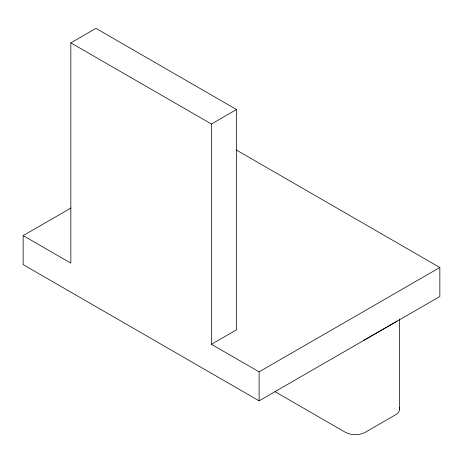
<?xml version="1.0" encoding="UTF-8"?>
<svg xmlns="http://www.w3.org/2000/svg" width="463" height="463" viewBox="0 0 463 463"><rect width="100%" height="100%" fill="white"/><g stroke="black" fill="none" stroke-linecap="round" stroke-linejoin="round"><path stroke-width="0.69" d="M399.633 318.972L399.633 409.043M70.845 42.862L95.945 28.37L236.518 109.528L236.518 329.818L211.417 344.316L211.417 124.02L70.845 42.862L70.845 263.152L23.15 235.615L23.15 264.604L259.112 400.836L439.85 296.488L439.85 267.504L236.35 150.012M211.417 124.02L236.518 109.528M23.15 235.615L70.972 208.009M211.417 344.316L259.112 371.847L439.85 267.504M274.981 391.652L345.265 432.228A14.203 8.201 0 0 0 365.348 432.228L395.471 414.842A14.203 8.201 0 0 0 399.332 407.365M259.112 371.847L259.112 400.836M363.357 340.432A14.203 8.201 0 0 0 365.348 339.477L395.471 322.086A14.203 8.201 0 0 0 397.132 320.934"/></g></svg>
